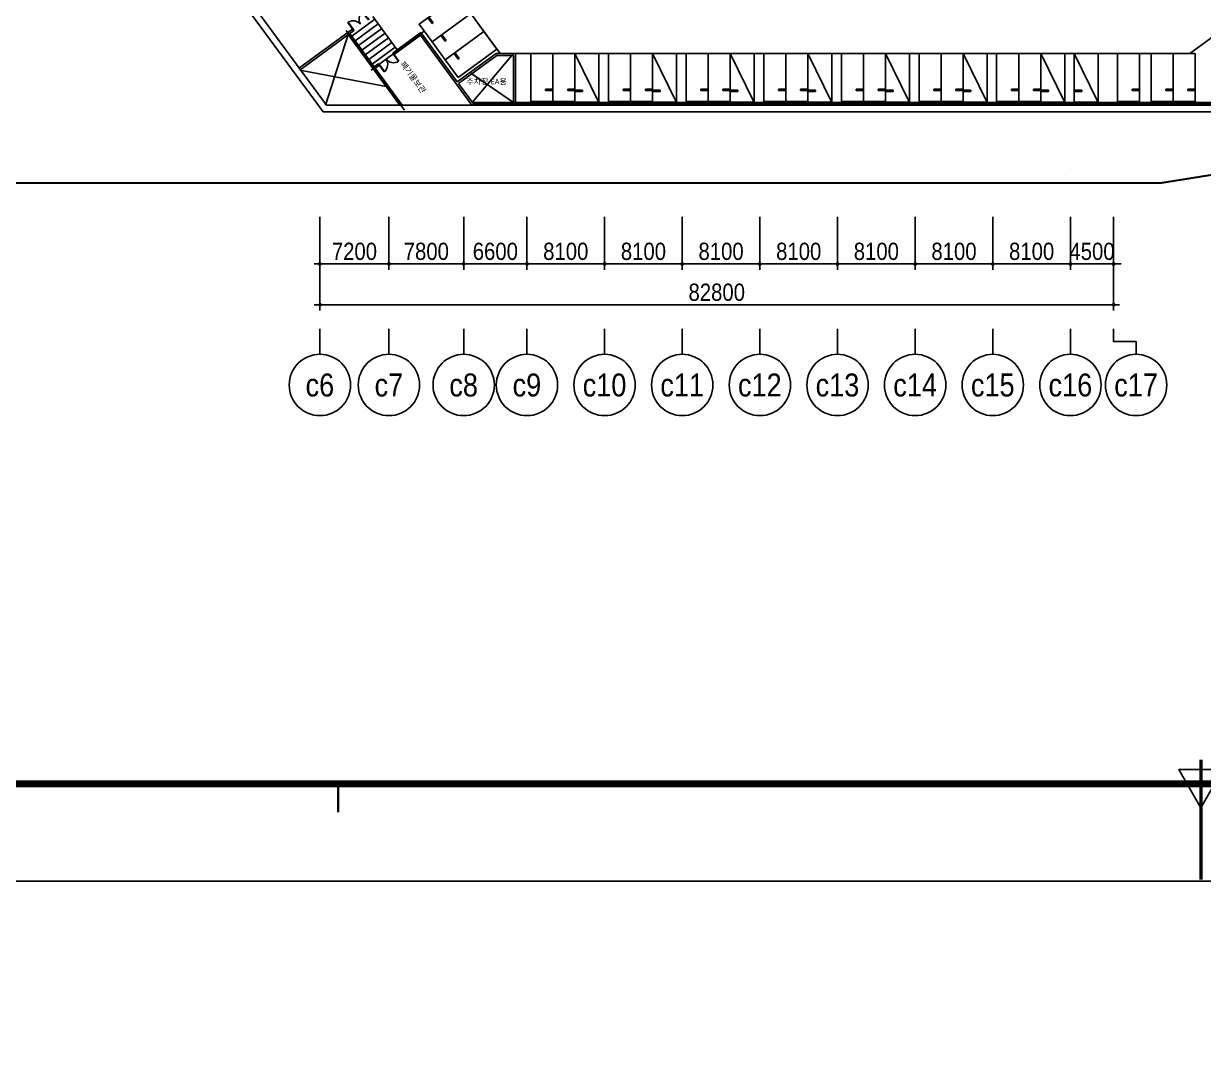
# Model space of a CAD drawing. Header units: millimetres. Extents: x 75184266 to 76346726, y -35850126 to -33679385.
# Drawn here: x 75310867 to 75433953, y -34740636 to -34632031 of the extents above; entities that cross this region are included whole.
import ezdxf
from ezdxf.enums import TextEntityAlignment as Align
from ezdxf.xclip import XClip

# ---------------------------------------------------------------- set-up
doc = ezdxf.new("R2010")
doc.units = ezdxf.units.MM
doc.header["$LTSCALE"] = 50
doc.header["$MEASUREMENT"] = 0
doc.header["$XCLIPFRAME"] = 2
doc.header["$PDMODE"] = 1
doc.header["$PDSIZE"] = -3
doc.linetypes.add('PHANTOM2', pattern=[1.25, 0.625, -0.125, 0.125, -0.125, 0.125, -0.125])
doc.layers.get('0').update_dxf_attribs({"linetype": 'CONTINUOUS'})
doc.layers.get('Defpoints').update_dxf_attribs({"color": 51, "linetype": 'CONTINUOUS'})
for name, color, linetype in [('AZ-LINE', 3, 'CONTINUOUS'), ('XR-지하3층$0$a-door', 6, 'CONTINUOUS'), ('XR-지하3층$0$일반주차', 8, 'CONTINUOUS'), ('XR-지하3층$0$확장형주차', 8, 'CONTINUOUS')]:
    doc.layers.add(name, color=color, linetype=linetype)
doc.layers.add('XR-기준층$0$XR-지하3층$0$DEFPOINT', color=142, linetype='CONTINUOUS', plot=False)
doc.layers.add('건축', color=8, linetype='CONTINUOUS', plot=False)
doc.layers.add('XR-지하3층$0$0_plan', color=7, linetype='CONTINUOUS', lineweight=0)
doc.styles.add('XR-지하3층$0$20110829_평면도_면적조정$0$돋움', font='')
doc.styles.add('XR-지하3층$0$돋움', font='', dxfattribs={"width": 0.9})
doc.styles.add('XR-지하3층$0$맑은고딕', font='')
doc.styles.get('XR-지하3층$0$20110829_평면도_면적조정$0$돋움').set_extended_font_data('Dotum')
doc.styles.get('XR-지하3층$0$돋움').set_extended_font_data('Dotum')
doc.styles.get('XR-지하3층$0$맑은고딕').set_extended_font_data('Malgun Gothic')
doc.dimstyles.new('XR-지하3층$0$20110829_평면도_면적조정$0$std_style', dxfattribs={"dimscale": 400, "dimtxt": 3, "dimasz": 1, "dimexe": 1.5, "dimexo": 2, "dimgap": 1, "dimtad": 1, "dimtoh": 1, "dimdec": 0, "dimzin": 0, "dimdsep": 46, "dimtxsty": 'XR-지하3층$0$돋움', "dimblk": 'XR-지하3층$0$20110829_평면도_면적조정$0$01420DDOT01', "dimblk1": 'XR-지하3층$0$20110829_평면도_면적조정$0$01420DDOT01', "dimblk2": 'XR-지하3층$0$20110829_평면도_면적조정$0$01420DDOT01', "dimcen": 2.5, "dimdle": 8, "dimclrd": 256, "dimclre": 256, "dimclrt": 256, "dimadec": 0, "dimazin": 0, "dimtfac": 1, "dimtdec": 0, "dimtix": 1, "dimtmove": 2, "dimatfit": 3, "dimldrblk": 'XR-지하3층$0$20110829_평면도_면적조정$0$_ClosedBlank', "dimfxl": 1, "dimtolj": 1, "dimtzin": 0, "dimlwd": -1, "dimlwe": -1, "dimarcsym": 0})

# ---------------------------------------------------------------- blocks, each defined once
blk = doc.blocks.new('XR-지하3층$0$일반형 주차')
at = {"layer": 'XR-지하3층$0$일반주차'}
for p, q in [((750, 3865), (0, 3865)), ((0, 3735), (750, 3735)), ((750, 3735), (750, 3865))]:
    blk.add_line(p, q, dxfattribs=at)
blk.add_lwpolyline([(2300, 5000), (0, 5000), (0, 0), (2300, 0)], close=True, dxfattribs=at)
for centre in [(238, 3800), (563, 3800)]:
    blk.add_circle(centre, 17.5, dxfattribs=at)
blk = doc.blocks.new('XR-지하3층$0$A$C5E3F3FAC')
at = {"layer": 'XR-지하3층$0$a-door'}
for p, q in [((90, 950), (50, 950)), ((50, 950), (50, 0)), ((50, 0), (90, 0)), ((90, 0), (90, 950)), ((1910, 950), (1950, 950)), ((1910, 0), (1910, 950)), ((1950, 0), (1910, 0)), ((1950, 950), (1950, 0))]:
    blk.add_line(p, q, dxfattribs=at)
at = {"layer": 'XR-지하3층$0$a-door', "color": 6}
for points in [[(0, 850), (0, 1050), (50, 1050), (50, 850)], [(2000, 850), (2000, 1050), (1950, 1050), (1950, 850)]]:
    blk.add_lwpolyline(points, close=True, dxfattribs=at)
at = {"layer": 'XR-지하3층$0$a-door', "color": 7}
for centre, start, end in [((-2, 999), 275.25016, 357.21379), ((2002, 999), 182.78621, 264.74984)]:
    blk.add_arc(centre, 1003, start, end, dxfattribs=at)
blk = doc.blocks.new('XR-지하3층$0$확장형 주차')
at = {"layer": 'XR-지하3층$0$확장형주차', "color": 7}
for p, q in [((0, 3965), (800, 3965)), ((0, 3835), (800, 3835)), ((800, 3835), (800, 3965))]:
    blk.add_line(p, q, dxfattribs=at)
blk.add_lwpolyline([(2500, 5100), (0, 0)], dxfattribs=at)
blk.add_lwpolyline([(2500, 5091), (0, 5091), (0, -9), (2500, -9)], close=True, dxfattribs=at)
for centre in [(238, 3900), (613, 3900)]:
    blk.add_circle(centre, 17.5, dxfattribs=at)
blk = doc.blocks.new('바탕폼')
at = {"layer": 'AZ-LINE', "ltscale": 10}
blk.add_lwpolyline([(841, 594.71), (0, 594.71), (0, 0), (841, 0)], close=True, dxfattribs=at)
at = {"layer": 'AZ-LINE', "const_width": 1.5}
blk.add_lwpolyline([(20, 574.35), (20, 20.35), (821, 20.35), (821, 574.35)], close=True, dxfattribs=at)
at = {"layer": 'AZ-LINE'}
for points, const_width in [([(380.5, 25.36), (380.5, 0.35)], 0.7), ([(380.5, 20.35), (380.5, 15.35)], 0.5)]:
    blk.add_lwpolyline(points, dxfattribs=dict(at, const_width=const_width))
blk.add_lwpolyline([(380.5, 15.35), (385.1, 23.36), (375.9, 23.36)], close=True, dxfattribs=at)
at = {"layer": 'AZ-LINE', "ltscale": 10, "const_width": 0.5}
blk.add_lwpolyline([(200.28, 20.37), (200.28, 14.37)], dxfattribs=at)
blk = doc.blocks.new('XR-지하3층$0$20110829_평면도_면적조정$0$01420DDOT01')
blk.add_line((-1.5, 0), (1.5, 0))
at = {"const_width": 0.5}
blk.add_lwpolyline([(-0.25, 0, 1), (0.25, 0, 1)], format="xyb", close=True, dxfattribs=at)
blk = doc.blocks.new('*D357')
at = {"layer": 'Defpoints', "color": 0, "transparency": 16777216}
for p in [(75341782, -34651382, 0), (75424582, -34651382, 0), (75424582, -34661375)]:
    blk.add_point(p, dxfattribs=at)
at = {"layer": '건축'}
for p, q in [((75341782, -34652182), (75341782, -34661975)), ((75424582, -34652182), (75424582, -34661975)), ((75342182, -34661375), (75424182, -34661375))]:
    blk.add_line(p, q, dxfattribs=at)
at = {"layer": '건축', "xscale": 400, "yscale": 400, "zscale": 400, "rotation": 180}
blk.add_blockref('XR-지하3층$0$20110829_평면도_면적조정$0$01420DDOT01', (75341782, -34661375), dxfattribs=at)
at = {"layer": '건축', "xscale": 400, "yscale": 400, "zscale": 400}
blk.add_blockref('XR-지하3층$0$20110829_평면도_면적조정$0$01420DDOT01', (75424582, -34661375), dxfattribs=at)
at = {"layer": '건축', "insert": (75383182, -34660074), "char_height": 1800, "attachment_point": 5, "style": 'XR-지하3층$0$돋움'}
blk.add_mtext('\\A1;82800', dxfattribs=at)
blk = doc.blocks.new('XR-지하3층$0$20110829_평면도_면적조정$0$_ClosedBlank')
at = {"color": 0, "linetype": 'ByBlock', "lineweight": -2}
for p, q in [((-1, 0.17), (0, 0)), ((-1, 0.17), (-1, -0.17)), ((0, 0), (-1, -0.17))]:
    blk.add_line(p, q, dxfattribs=at)
blk = doc.blocks.new('*D358')
at = {"layer": 'Defpoints', "color": 0, "transparency": 16777216}
for p in [(75341782, -34651382, 0), (75348982, -34651382, 0), (75348982, -34657109)]:
    blk.add_point(p, dxfattribs=at)
at = {"layer": '건축'}
for p, q in [((75341782, -34652182), (75341782, -34657709)), ((75348982, -34652182), (75348982, -34657709)), ((75342182, -34657109), (75348582, -34657109))]:
    blk.add_line(p, q, dxfattribs=at)
at = {"layer": '건축', "xscale": 400, "yscale": 400, "zscale": 400, "rotation": 180}
blk.add_blockref('XR-지하3층$0$20110829_평면도_면적조정$0$01420DDOT01', (75341782, -34657109), dxfattribs=at)
at = {"layer": '건축', "xscale": 400, "yscale": 400, "zscale": 400}
blk.add_blockref('XR-지하3층$0$20110829_평면도_면적조정$0$01420DDOT01', (75348982, -34657109), dxfattribs=at)
at = {"layer": '건축', "insert": (75345382, -34655807), "char_height": 1800, "attachment_point": 5, "style": 'XR-지하3층$0$돋움'}
blk.add_mtext('\\A1;7200', dxfattribs=at)
blk = doc.blocks.new('*D359')
at = {"layer": 'Defpoints', "color": 0, "transparency": 16777216}
for p in [(75348982, -34651382, 0), (75356782, -34651382, 0), (75356782, -34657109)]:
    blk.add_point(p, dxfattribs=at)
at = {"layer": '건축'}
for p, q in [((75348982, -34652182), (75348982, -34657709)), ((75356782, -34652182), (75356782, -34657709)), ((75349382, -34657109), (75356382, -34657109))]:
    blk.add_line(p, q, dxfattribs=at)
at = {"layer": '건축', "xscale": 400, "yscale": 400, "zscale": 400, "rotation": 180}
blk.add_blockref('XR-지하3층$0$20110829_평면도_면적조정$0$01420DDOT01', (75348982, -34657109), dxfattribs=at)
at = {"layer": '건축', "xscale": 400, "yscale": 400, "zscale": 400}
blk.add_blockref('XR-지하3층$0$20110829_평면도_면적조정$0$01420DDOT01', (75356782, -34657109), dxfattribs=at)
at = {"layer": '건축', "insert": (75352882, -34655807), "char_height": 1800, "attachment_point": 5, "style": 'XR-지하3층$0$돋움'}
blk.add_mtext('\\A1;7800', dxfattribs=at)
blk = doc.blocks.new('*D360')
at = {"layer": 'Defpoints', "color": 0, "transparency": 16777216}
for p in [(75356782, -34651382, 0), (75363382, -34651382, 0), (75363382, -34657109)]:
    blk.add_point(p, dxfattribs=at)
at = {"layer": '건축'}
for p, q in [((75356782, -34652182), (75356782, -34657709)), ((75363382, -34652182), (75363382, -34657709)), ((75357182, -34657109), (75362982, -34657109))]:
    blk.add_line(p, q, dxfattribs=at)
at = {"layer": '건축', "xscale": 400, "yscale": 400, "zscale": 400, "rotation": 180}
blk.add_blockref('XR-지하3층$0$20110829_평면도_면적조정$0$01420DDOT01', (75356782, -34657109), dxfattribs=at)
at = {"layer": '건축', "xscale": 400, "yscale": 400, "zscale": 400}
blk.add_blockref('XR-지하3층$0$20110829_평면도_면적조정$0$01420DDOT01', (75363382, -34657109), dxfattribs=at)
at = {"layer": '건축', "insert": (75360082, -34655807), "char_height": 1800, "attachment_point": 5, "style": 'XR-지하3층$0$돋움'}
blk.add_mtext('\\A1;6600', dxfattribs=at)
blk = doc.blocks.new('*D361')
at = {"layer": 'Defpoints', "color": 0, "transparency": 16777216}
for p in [(75363382, -34651382, 0), (75371482, -34651382, 0), (75371482, -34657109)]:
    blk.add_point(p, dxfattribs=at)
at = {"layer": '건축'}
for p, q in [((75363382, -34652182), (75363382, -34657709)), ((75371482, -34652182), (75371482, -34657709)), ((75363782, -34657109), (75371082, -34657109))]:
    blk.add_line(p, q, dxfattribs=at)
at = {"layer": '건축', "xscale": 400, "yscale": 400, "zscale": 400, "rotation": 180}
blk.add_blockref('XR-지하3층$0$20110829_평면도_면적조정$0$01420DDOT01', (75363382, -34657109), dxfattribs=at)
at = {"layer": '건축', "xscale": 400, "yscale": 400, "zscale": 400}
blk.add_blockref('XR-지하3층$0$20110829_평면도_면적조정$0$01420DDOT01', (75371482, -34657109), dxfattribs=at)
at = {"layer": '건축', "insert": (75367432, -34655807), "char_height": 1800, "attachment_point": 5, "style": 'XR-지하3층$0$돋움'}
blk.add_mtext('\\A1;8100', dxfattribs=at)
blk = doc.blocks.new('*D362')
at = {"layer": 'Defpoints', "color": 0, "transparency": 16777216}
for p in [(75379582, -34651382, 0), (75387682, -34651382, 0), (75387682, -34657109)]:
    blk.add_point(p, dxfattribs=at)
at = {"layer": '건축'}
for p, q in [((75379582, -34652182), (75379582, -34657709)), ((75387682, -34652182), (75387682, -34657709)), ((75379982, -34657109), (75387282, -34657109))]:
    blk.add_line(p, q, dxfattribs=at)
at = {"layer": '건축', "xscale": 400, "yscale": 400, "zscale": 400, "rotation": 180}
blk.add_blockref('XR-지하3층$0$20110829_평면도_면적조정$0$01420DDOT01', (75379582, -34657109), dxfattribs=at)
at = {"layer": '건축', "xscale": 400, "yscale": 400, "zscale": 400}
blk.add_blockref('XR-지하3층$0$20110829_평면도_면적조정$0$01420DDOT01', (75387682, -34657109), dxfattribs=at)
at = {"layer": '건축', "insert": (75383632, -34655807), "char_height": 1800, "attachment_point": 5, "style": 'XR-지하3층$0$돋움'}
blk.add_mtext('\\A1;8100', dxfattribs=at)
blk = doc.blocks.new('*D363')
at = {"layer": 'Defpoints', "color": 0, "transparency": 16777216}
for p in [(75387682, -34651382, 0), (75395782, -34651382, 0), (75395782, -34657109)]:
    blk.add_point(p, dxfattribs=at)
at = {"layer": '건축'}
for p, q in [((75387682, -34652182), (75387682, -34657709)), ((75395782, -34652182), (75395782, -34657709)), ((75388082, -34657109), (75395382, -34657109))]:
    blk.add_line(p, q, dxfattribs=at)
at = {"layer": '건축', "xscale": 400, "yscale": 400, "zscale": 400, "rotation": 180}
blk.add_blockref('XR-지하3층$0$20110829_평면도_면적조정$0$01420DDOT01', (75387682, -34657109), dxfattribs=at)
at = {"layer": '건축', "xscale": 400, "yscale": 400, "zscale": 400}
blk.add_blockref('XR-지하3층$0$20110829_평면도_면적조정$0$01420DDOT01', (75395782, -34657109), dxfattribs=at)
at = {"layer": '건축', "insert": (75391732, -34655807), "char_height": 1800, "attachment_point": 5, "style": 'XR-지하3층$0$돋움'}
blk.add_mtext('\\A1;8100', dxfattribs=at)
blk = doc.blocks.new('*D364')
at = {"layer": 'Defpoints', "color": 0, "transparency": 16777216}
for p in [(75395782, -34651382, 0), (75403882, -34651382, 0), (75403882, -34657109)]:
    blk.add_point(p, dxfattribs=at)
at = {"layer": '건축'}
for p, q in [((75395782, -34652182), (75395782, -34657709)), ((75403882, -34652182), (75403882, -34657709)), ((75396182, -34657109), (75403482, -34657109))]:
    blk.add_line(p, q, dxfattribs=at)
at = {"layer": '건축', "xscale": 400, "yscale": 400, "zscale": 400, "rotation": 180}
blk.add_blockref('XR-지하3층$0$20110829_평면도_면적조정$0$01420DDOT01', (75395782, -34657109), dxfattribs=at)
at = {"layer": '건축', "xscale": 400, "yscale": 400, "zscale": 400}
blk.add_blockref('XR-지하3층$0$20110829_평면도_면적조정$0$01420DDOT01', (75403882, -34657109), dxfattribs=at)
at = {"layer": '건축', "insert": (75399832, -34655807), "char_height": 1800, "attachment_point": 5, "style": 'XR-지하3층$0$돋움'}
blk.add_mtext('\\A1;8100', dxfattribs=at)
blk = doc.blocks.new('*D365')
at = {"layer": 'Defpoints', "color": 0, "transparency": 16777216}
for p in [(75403882, -34651382, 0), (75411982, -34651382, 0), (75411982, -34657109)]:
    blk.add_point(p, dxfattribs=at)
at = {"layer": '건축'}
for p, q in [((75403882, -34652182), (75403882, -34657709)), ((75411982, -34652182), (75411982, -34657709)), ((75404282, -34657109), (75411582, -34657109))]:
    blk.add_line(p, q, dxfattribs=at)
at = {"layer": '건축', "xscale": 400, "yscale": 400, "zscale": 400, "rotation": 180}
blk.add_blockref('XR-지하3층$0$20110829_평면도_면적조정$0$01420DDOT01', (75403882, -34657109), dxfattribs=at)
at = {"layer": '건축', "xscale": 400, "yscale": 400, "zscale": 400}
blk.add_blockref('XR-지하3층$0$20110829_평면도_면적조정$0$01420DDOT01', (75411982, -34657109), dxfattribs=at)
at = {"layer": '건축', "insert": (75407932, -34655807), "char_height": 1800, "attachment_point": 5, "style": 'XR-지하3층$0$돋움'}
blk.add_mtext('\\A1;8100', dxfattribs=at)
blk = doc.blocks.new('*D366')
at = {"layer": 'Defpoints', "color": 0, "transparency": 16777216}
for p in [(75411982, -34651382, 0), (75420082, -34651382, 0), (75420082, -34657109)]:
    blk.add_point(p, dxfattribs=at)
at = {"layer": '건축'}
for p, q in [((75411982, -34652182), (75411982, -34657709)), ((75420082, -34652182), (75420082, -34657709)), ((75412382, -34657109), (75419682, -34657109))]:
    blk.add_line(p, q, dxfattribs=at)
at = {"layer": '건축', "xscale": 400, "yscale": 400, "zscale": 400, "rotation": 180}
blk.add_blockref('XR-지하3층$0$20110829_평면도_면적조정$0$01420DDOT01', (75411982, -34657109), dxfattribs=at)
at = {"layer": '건축', "xscale": 400, "yscale": 400, "zscale": 400}
blk.add_blockref('XR-지하3층$0$20110829_평면도_면적조정$0$01420DDOT01', (75420082, -34657109), dxfattribs=at)
at = {"layer": '건축', "insert": (75416032, -34655807), "char_height": 1800, "attachment_point": 5, "style": 'XR-지하3층$0$돋움'}
blk.add_mtext('\\A1;8100', dxfattribs=at)
blk = doc.blocks.new('*D367')
at = {"layer": 'Defpoints', "color": 0, "transparency": 16777216}
for p in [(75371482, -34651382, 0), (75379582, -34651382, 0), (75371482, -34657109)]:
    blk.add_point(p, dxfattribs=at)
at = {"layer": '건축'}
for p, q in [((75371482, -34652182), (75371482, -34657709)), ((75379582, -34652182), (75379582, -34657709)), ((75379182, -34657109), (75371882, -34657109))]:
    blk.add_line(p, q, dxfattribs=at)
at = {"layer": '건축', "xscale": 400, "yscale": 400, "zscale": 400, "rotation": 180}
blk.add_blockref('XR-지하3층$0$20110829_평면도_면적조정$0$01420DDOT01', (75371482, -34657109), dxfattribs=at)
at = {"layer": '건축', "xscale": 400, "yscale": 400, "zscale": 400}
blk.add_blockref('XR-지하3층$0$20110829_평면도_면적조정$0$01420DDOT01', (75379582, -34657109), dxfattribs=at)
at = {"layer": '건축', "insert": (75375532, -34655807), "char_height": 1800, "attachment_point": 5, "style": 'XR-지하3층$0$돋움'}
blk.add_mtext('\\A1;8100', dxfattribs=at)
blk = doc.blocks.new('*D293')
at = {"layer": 'Defpoints', "color": 0, "transparency": 16777216}
for p in [(75420082, -34651382, 0), (75424582, -34651382, 0), (75424582, -34657109)]:
    blk.add_point(p, dxfattribs=at)
at = {"layer": '건축'}
for p, q in [((75420082, -34652182), (75420082, -34657709)), ((75424582, -34652182), (75424582, -34657709)), ((75419682, -34657109), (75419282, -34657109)), ((75420082, -34657109), (75424582, -34657109)), ((75424982, -34657109), (75425382, -34657109))]:
    blk.add_line(p, q, dxfattribs=at)
at = {"layer": '건축', "xscale": 400, "yscale": 400, "zscale": 400}
blk.add_blockref('XR-지하3층$0$20110829_평면도_면적조정$0$01420DDOT01', (75420082, -34657109), dxfattribs=at)
at = {"layer": '건축', "xscale": 400, "yscale": 400, "zscale": 400, "rotation": 180}
blk.add_blockref('XR-지하3층$0$20110829_평면도_면적조정$0$01420DDOT01', (75424582, -34657109), dxfattribs=at)
at = {"layer": '건축', "insert": (75422332, -34655807), "char_height": 1800, "attachment_point": 5, "style": 'XR-지하3층$0$돋움'}
blk.add_mtext('\\A1;4500', dxfattribs=at)
blk = doc.blocks.new('XR-지하3층$0$A$C723B38EE')
at = {"layer": 'XR-지하3층$0$0_plan', "color": 8}
blk.add_lwpolyline([(0.29, 354.69, 0.009046), (6.34, 355.04, -0.06989), (137.26, 346.76, 0.552713), (247.35, 461.75), (214.69, 591.72, 0.017723), (212.96, 597.67, 0.017723)], format="xyb", dxfattribs=at)

msp = doc.modelspace()

# ---------------------------------------------------------------- linework, layer by layer
at = {"layer": 'XR-기준층$0$XR-지하3층$0$DEFPOINT', "ltscale": 0.5}
for points in [[(75663664.6, -34721516.7), (75243664.6, -34721516.7), (75243664.6, -34424516.7), (75663664.6, -34424516.7)], [(75663666.7, -34721516.7), (75243666.7, -34721516.7), (75243666.7, -34424516.7), (75663666.7, -34424516.7)]]:
    msp.add_lwpolyline(points, close=True, dxfattribs=at)
at = {"layer": '건축'}
for p, q in [((75432539.2, -34635153.7), (75491544.2, -34591894.3)), ((75333997.7, -34598902.5), (75360575.1, -34635153.6)), ((75341781.5, -34666541.9), (75341781.5, -34663875.2)), ((75348981.7, -34666541.9), (75348981.7, -34663875.2)), ((75356781.7, -34666541.9), (75356781.7, -34663875.2)), ((75363381.7, -34666541.8), (75363381.7, -34663875.2)), ((75371481.7, -34666541.8), (75371481.7, -34663875.2)), ((75379581.7, -34666541.8), (75379581.7, -34663875.2)), ((75387681.7, -34666541.8), (75387681.7, -34663875.2)), ((75395781.7, -34666541.8), (75395781.7, -34663875.2)), ((75403881.7, -34666541.8), (75403881.7, -34663875.2)), ((75411981.7, -34666541.8), (75411981.7, -34663875.2)), ((75420081.7, -34666541.8), (75420081.7, -34663875.2))]:
    msp.add_line(p, q, dxfattribs=at)
at = {"layer": '건축', "ltscale": 1000}
for p, q in [((75313981.3, -34601695), (75342470.4, -34640553.5)), ((75313281.3, -34601924.1), (75342115.6, -34641253.5)), ((75342470.4, -34640553.5), (75516004.4, -34640553.8)), ((75342115.6, -34641253.5), (75516233.5, -34641253.8))]:
    msp.add_line(p, q, dxfattribs=at)
at = {"layer": '건축', "ltscale": 100}
for p, q in [((75347515.1, -34631577.5, 0), (75345095.7, -34633351.3, 0)), ((75347869.9, -34632061.4, 0), (75345450.4, -34633835.2, 0)), ((75349837.6, -34634774.6, 0), (75347293.3, -34631304.2, 0)), ((75345204.1, -34632588, 0), (75339557.6, -34636727.7, 0)), ((75345322.3, -34632749.3, 0), (75339675.8, -34636889, 0)), ((75350127.8, -34640553.4, 0), (75344726.5, -34633186.1, 0)), ((75350375.8, -34640553.4, 0), (75344887.8, -34633067.8, 0)), ((75348224.6, -34632545.3, 0), (75345805.2, -34634319.1, 0)), ((75348579.4, -34633029.2, 0), (75346159.9, -34634803, 0)), ((75348934.1, -34633513.1, 0), (75346514.7, -34635286.9, 0)), ((75352322.4, -34632952.8, 0), (75349439.2, -34635066.6, 0)), ((75352279.4, -34633232.4), (75349557.4, -34635227.9, 0)), ((75352279.4, -34633232.4), (75357646.8, -34640553.4)), ((75352322.4, -34632952.8), (75356111.4, -34638120.9)), ((75349288.9, -34633997, 0), (75346869.5, -34635770.8, 0)), ((75349643.7, -34634480.9, 0), (75347224.2, -34636254.7, 0)), ((75360158.9, -34635153.6), (75356111.4, -34638120.9)), ((75360231.1, -34635348.6), (75356229.7, -34638282.2)), ((75347826.2, -34636249.2, 0), (75347432.1, -34636538.2, 0)), ((75347944.5, -34636410.5, 0), (75347550.3, -34636699.5, 0)), ((75356229.7, -34638282.2), (75357894.8, -34640553.4))]:
    msp.add_line(p, q, dxfattribs=at)
at = {"layer": '건축', "ltscale": 0.5}
for p, q in [((75344726.5, -34633186.1, 0), (75342362.2, -34640553.4, 0)), ((75349439.2, -34635066.6, 0), (75349557.4, -34635227.9, 0)), ((75361973.2, -34635155.1), (75357674.8, -34640253.4)), ((75362173.2, -34635153.6), (75360158.9, -34635153.6)), ((75361973.2, -34635348.6), (75360231.1, -34635348.6)), ((75361973.2, -34635348.6), (75361973.2, -34640253.4)), ((75362173.2, -34635153.6), (75362173.2, -34640253.4)), ((75339675.8, -34636889, 0), (75348698, -34638603.2, 0)), ((75347826.2, -34636249.2, 0), (75347944.5, -34636410.5, 0)), ((75357511.7, -34637199.5), (75361973.2, -34640253.4)), ((75357672.9, -34640253.6), (75513369.3, -34640253.8)), ((75357819.5, -34640453.6, 0), (75357892.7, -34640553.4, 0)), ((75357819.5, -34640453.6), (75513434.8, -34640453.8)), ((75420081.7, -34647211.9), (75420081.7, -34647211.9))]:
    msp.add_line(p, q, dxfattribs=at)
at = {"layer": '건축', "ltscale": 20}
for p, q in [((75344519, -34632735.8, 0), (75350617.1, -34641053.4, 0)), ((75347119.6, -34636891.7, 0), (75352667.6, -34632824.3, 0))]:
    msp.add_line(p, q, dxfattribs=at)
at = {"layer": '건축', "ltscale": 2}
msp.add_line((75360575.1, -34635153.6), (75432708.3, -34635153.7), dxfattribs=at)
at = {"layer": '건축', "linetype": 'PHANTOM2', "ltscale": 50, "const_width": 200}
msp.add_lwpolyline([(75558572.6, -34605145.4), (75561597.6, -34590145.4), (75561659.5, -34553000), (75564717.9, -34517999.9), (75564749.8, -34498884.2), (75475183.7, -34492234.7), (75349445.8, -34482899.8, -0.11511755), (75301447.5, -34507814.4), (75295098.5, -34515540.4), (75291581.4, -34641500.4), (75298553.1, -34648669.4), (75429499.8, -34648668.1), (75454491.8, -34644667.8), (75484498.1, -34644667.5), (75499504.9, -34645667.4), (75547907.3, -34645666.1), (75558522.6, -34635068.3)], format="xyb", close=True, dxfattribs=at)
at = {"layer": '건축', "ltscale": 0.5}
msp.add_lwpolyline([(75426933, -34666541.9), (75426933, -34665208.5), (75424581.7, -34665208.5), (75424581.7, -34663875.2)], dxfattribs=at)
at = {"layer": '건축'}
for centre in [(75341781.5, -34669741.9), (75348981.7, -34669741.9), (75356781.7, -34669741.9), (75363381.7, -34669741.8), (75371481.7, -34669741.8), (75379581.7, -34669741.8), (75387681.7, -34669741.8), (75395781.7, -34669741.8), (75403881.7, -34669741.8), (75411981.7, -34669741.8), (75420081.7, -34669741.8), (75426933, -34669741.9)]:
    msp.add_circle(centre, 3200, dxfattribs=at)

# ---------------------------------------------------------------- block references
at = {"layer": 'AZ-LINE', "xscale": 499.40546941707, "yscale": 499.40546941707, "zscale": 499.40546941707}
msp.add_blockref('바탕폼', (75243664.6, -34721516.7), dxfattribs=at)
at = {"layer": '건축', "xscale": -1}
for name, p, rotation in [('XR-지하3층$0$일반형 주차', (75356163.5, -34629136.2), 126.2469333594608), ('XR-지하3층$0$A$C5E3F3FAC', (75344661.2, -34631932.1, 0), 216.2469333634046), ('XR-지하3층$0$일반형 주차', (75357523.4, -34630991.1), 126.2469333594608), ('XR-지하3층$0$일반형 주차', (75358883.3, -34632846), 126.2469333594608), ('XR-지하3층$0$확장형 주차', (75368381.8, -34635153.6), 180), ('XR-지하3층$0$확장형 주차', (75376481.8, -34635153.6), 180), ('XR-지하3층$0$확장형 주차', (75384581.8, -34635153.6), 180), ('XR-지하3층$0$확장형 주차', (75392681.8, -34635153.6), 180), ('XR-지하3층$0$확장형 주차', (75400781.8, -34635153.7), 180), ('XR-지하3층$0$확장형 주차', (75408881.8, -34635153.7), 180), ('XR-지하3층$0$확장형 주차', (75416981.8, -34635153.7), 180), ('XR-지하3층$0$확장형 주차', (75420480.8, -34635153.7), 180)]:
    msp.add_blockref(name, p, dxfattribs=dict(at, rotation=rotation))
at = {"layer": '건축'}
for name, p, rotation in [('XR-지하3층$0$A$C5E3F3FAC', (75348447.1, -34637096, 0), 36.24693336340456), ('XR-지하3층$0$일반형 주차', (75366081.8, -34635153.6), 180), ('XR-지하3층$0$일반형 주차', (75368381.8, -34635153.6), 180), ('XR-지하3층$0$일반형 주차', (75374181.8, -34635153.6), 180), ('XR-지하3층$0$일반형 주차', (75376481.8, -34635153.6), 180), ('XR-지하3층$0$일반형 주차', (75382281.8, -34635153.6), 180), ('XR-지하3층$0$일반형 주차', (75384581.8, -34635153.6), 180), ('XR-지하3층$0$일반형 주차', (75390381.8, -34635153.6), 180), ('XR-지하3층$0$일반형 주차', (75392681.8, -34635153.6), 180), ('XR-지하3층$0$일반형 주차', (75398481.8, -34635153.6), 180), ('XR-지하3층$0$일반형 주차', (75400781.8, -34635153.6), 180), ('XR-지하3층$0$일반형 주차', (75406581.8, -34635153.7), 180), ('XR-지하3층$0$일반형 주차', (75408881.8, -34635153.7), 180), ('XR-지하3층$0$일반형 주차', (75414681.8, -34635153.7), 180), ('XR-지하3층$0$일반형 주차', (75416981.8, -34635153.7), 180), ('XR-지하3층$0$일반형 주차', (75427281.8, -34635153.7), 180), ('XR-지하3층$0$일반형 주차', (75430793.7, -34635153.7), 180), ('XR-지하3층$0$일반형 주차', (75433093.7, -34635153.7), 180)]:
    msp.add_blockref(name, p, dxfattribs=dict(at, rotation=rotation))
at = {"layer": '건축', "ltscale": 0.5}
ref = msp.add_blockref('XR-지하3층$0$A$C723B38EE', (75115875.3, -35187756.2), dxfattribs=dict(at, xscale=999.9999999999998, yscale=999.9999999999998, zscale=999.9999999999998))
XClip(ref).set_block_clipping_path([(137.7798442268, 119.9958357572), (497.8511876765, 396.6664658143)])

# ---------------------------------------------------------------- texts
at = {"layer": '건축', "style": 'XR-지하3층$0$맑은고딕'}
msp.add_text('폐기물보관', height=600, rotation=306.246934, dxfattribs=at).set_placement((75351520, -34637643.4, 0), align=Align.MIDDLE_CENTER)
at = {"layer": '건축', "ltscale": 0.5, "style": 'XR-지하3층$0$맑은고딕'}
msp.add_text('주차장 EA용', height=600, rotation=359.999999, dxfattribs=at).set_placement((75359172.6, -34638076.7, 0), align=Align.MIDDLE_CENTER)
at = {"layer": '건축', "style": 'XR-지하3층$0$20110829_평면도_면적조정$0$돋움', "width": 0.9}
for s, p in [('c6', (75341775.4, -34669741.9)), ('c7', (75348975.6, -34669741.9)), ('c8', (75356775.6, -34669741.9)), ('c9', (75363375.6, -34669741.8)), ('c10', (75371475.6, -34669741.8)), ('c11', (75379575.6, -34669741.8)), ('c12', (75387675.6, -34669741.8)), ('c13', (75395775.6, -34669741.8)), ('c14', (75403875.6, -34669741.8)), ('c15', (75411975.6, -34669741.8)), ('c16', (75420075.6, -34669741.8)), ('c17', (75426926.8, -34669741.9))]:
    msp.add_text(s, height=2400, dxfattribs=at).set_placement(p, align=Align.MIDDLE_CENTER)

# ---------------------------------------------------------------- dimensions: what is measured, and where the dimension line sits
at = {"layer": '건축'}
for base, p1, p2, picture, middle in [((75348981.7, -34657108.5), (75341781.5, -34651381.7, 0), (75348981.7, -34651381.7, 0), '*D358', (75345381.6, -34655807.3)), ((75424581.7, -34661375.2), (75341781.7, -34651381.7, 0), (75424581.7, -34651381.7, 0), '*D357', (75383181.7, -34660074)), ((75356781.7, -34657108.5), (75348981.7, -34651381.7, 0), (75356781.7, -34651381.7, 0), '*D359', (75352881.7, -34655807.3)), ((75363381.7, -34657108.5), (75356781.7, -34651381.7, 0), (75363381.7, -34651381.7, 0), '*D360', (75360081.7, -34655807.3)), ((75371481.7, -34657108.5), (75363381.7, -34651381.7, 0), (75371481.7, -34651381.7, 0), '*D361', (75367431.7, -34655807.3)), ((75387681.7, -34657108.5), (75379581.7, -34651381.7, 0), (75387681.7, -34651381.7, 0), '*D362', (75383631.7, -34655807.3)), ((75395781.7, -34657108.5), (75387681.7, -34651381.7, 0), (75395781.7, -34651381.7, 0), '*D363', (75391731.7, -34655807.3)), ((75403881.7, -34657108.5), (75395781.7, -34651381.7, 0), (75403881.7, -34651381.7, 0), '*D364', (75399831.7, -34655807.3)), ((75411981.7, -34657108.5), (75403881.7, -34651381.7, 0), (75411981.7, -34651381.7, 0), '*D365', (75407931.7, -34655807.3)), ((75420081.7, -34657108.5), (75411981.7, -34651381.7, 0), (75420081.7, -34651381.7, 0), '*D366', (75416031.7, -34655807.3)), ((75424581.7, -34657108.5), (75420081.7, -34651381.8, 0), (75424581.7, -34651381.8, 0), '*D293', (75422331.7, -34655807.3))]:
    dim = msp.add_linear_dim(base=base, p1=p1, p2=p2, dimstyle='XR-지하3층$0$20110829_평면도_면적조정$0$std_style', override={"dimtxt": 4.5}, dxfattribs=at)
    dim.commit()
    dim.dimension.update_dxf_attribs({"geometry": picture, "text_midpoint": middle})
dim = msp.add_linear_dim(base=(75371481.7, -34657108.5), p1=(75379581.7, -34651381.7, 0), p2=(75371481.7, -34651381.7, 0), angle=180, dimstyle='XR-지하3층$0$20110829_평면도_면적조정$0$std_style', override={"dimtxt": 4.5}, dxfattribs=at)
dim.commit()
dim.dimension.update_dxf_attribs({"geometry": '*D367', "text_midpoint": (75375531.7, -34655807.3)})

doc.saveas('drawing.dxf')
